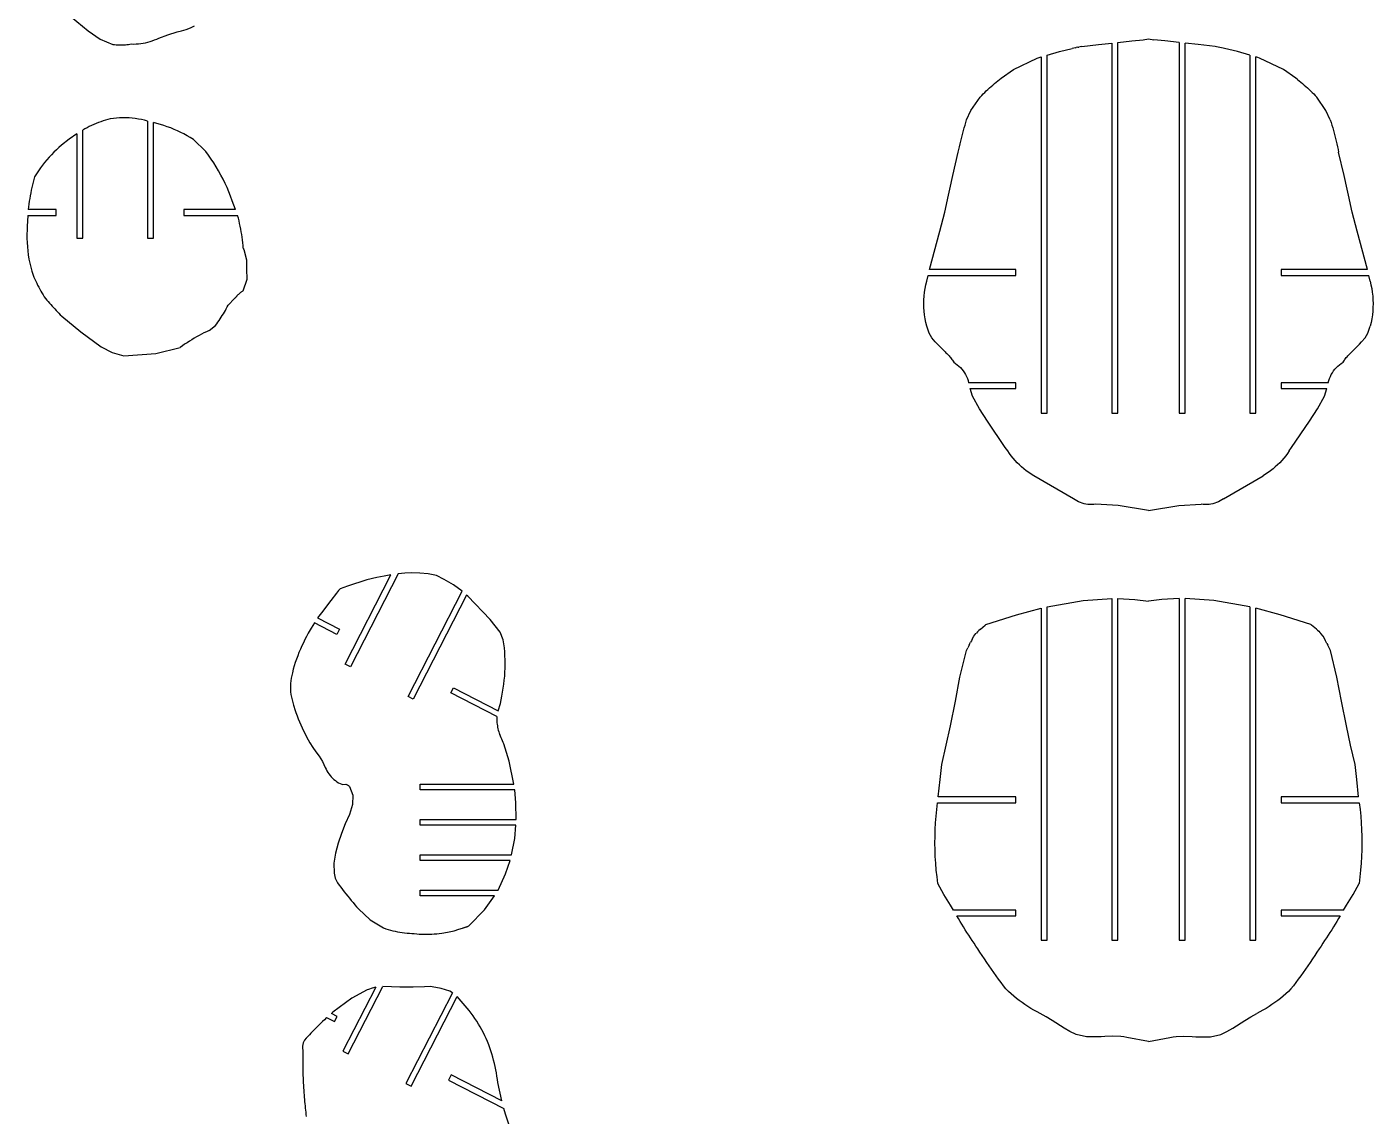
# Model space of a CAD drawing. Extents: x -170 to 170, y -270 to 270.
# Drawn here: x 3.2 to 88.9, y -0.8 to 68.6 of the extents above; entities that cross this region are included whole.
import ezdxf

# ---------------------------------------------------------------- set-up
doc = ezdxf.new("R2010")
doc.units = 0
doc.header["$MEASUREMENT"] = 0
doc.layers.get('0').update_dxf_attribs({"linetype": 'CONTINUOUS'})

msp = doc.modelspace()

# ---------------------------------------------------------------- linework, layer by layer
for p, q in [((5.615, 69.508), (7.052, 68.313)), ((13.567, 68.501), (13.833, 68.63)), ((7.052, 68.313), (7.813, 67.796)), ((7.813, 67.796), (8.638, 67.455)), ((11.142, 67.683), (11.282, 67.735)), ((11.282, 67.735), (11.42, 67.794)), ((11.42, 67.794), (11.555, 67.858)), ((11.555, 67.858), (12.134, 68.057)), ((12.134, 68.057), (12.716, 68.262)), ((12.716, 68.262), (13.006, 68.316)), ((13.006, 68.316), (13.291, 68.396)), ((13.291, 68.396), (13.567, 68.501)), ((73.517, 67.673), (74.231, 67.746)), ((74.231, 67.746), (74.567, 67.812)), ((74.567, 67.812), (74.902, 67.746)), ((75.616, 67.673), (74.902, 67.746)), ((8.638, 67.455), (8.736, 67.444)), ((8.736, 67.444), (8.834, 67.434)), ((8.834, 67.434), (8.933, 67.428)), ((8.933, 67.428), (9.031, 67.424)), ((9.031, 67.424), (9.13, 67.422)), ((9.13, 67.422), (9.229, 67.423)), ((9.229, 67.423), (9.327, 67.426)), ((9.327, 67.426), (9.426, 67.432)), ((9.426, 67.432), (9.524, 67.44)), ((9.524, 67.44), (9.622, 67.451)), ((9.622, 67.451), (9.72, 67.464)), ((9.72, 67.464), (9.817, 67.48)), ((9.817, 67.48), (9.967, 67.478)), ((9.967, 67.478), (10.117, 67.482)), ((10.117, 67.482), (10.266, 67.492)), ((10.266, 67.492), (10.415, 67.508)), ((10.415, 67.508), (10.563, 67.531)), ((10.563, 67.531), (10.71, 67.56)), ((10.71, 67.56), (10.856, 67.595)), ((10.856, 67.595), (11, 67.636)), ((11, 67.636), (11.142, 67.683)), ((68.108, 66.772), (68.899, 67.01)), ((68.899, 67.01), (69.716, 67.2)), ((69.818, 67.22), (69.716, 67.2)), ((69.92, 67.24), (69.818, 67.22)), ((69.92, 67.24), (69.971, 67.25)), ((70.073, 67.269), (69.971, 67.25)), ((70.073, 67.269), (70.124, 67.279)), ((70.226, 67.298), (70.124, 67.279)), ((70.329, 67.317), (70.226, 67.298)), ((70.329, 67.317), (71.395, 67.442)), ((71.395, 67.442), (72.233, 67.536)), ((72.233, 67.536), (72.233, 43.992)), ((72.608, 67.577), (73.517, 67.673)), ((72.608, 43.992), (72.608, 67.577)), ((76.525, 67.577), (75.616, 67.673)), ((76.525, 67.577), (76.525, 43.992)), ((77.738, 67.442), (76.9, 67.536)), ((76.9, 43.992), (76.9, 67.536)), ((78.804, 67.317), (77.738, 67.442)), ((78.907, 67.298), (78.804, 67.317)), ((79.009, 67.279), (78.907, 67.298)), ((79.111, 67.26), (79.009, 67.279)), ((79.213, 67.24), (79.111, 67.26)), ((79.315, 67.22), (79.213, 67.24)), ((79.417, 67.2), (79.315, 67.22)), ((80.234, 67.01), (79.417, 67.2)), ((81.025, 66.772), (80.234, 67.01)), ((65.977, 65.846), (67.49, 66.577)), ((67.49, 66.577), (67.602, 66.613)), ((67.602, 66.613), (67.733, 66.659)), ((67.733, 66.659), (67.733, 43.992)), ((68.108, 43.992), (68.108, 66.772)), ((81.025, 66.772), (81.025, 43.992)), ((81.531, 66.613), (81.4, 66.659)), ((81.4, 43.992), (81.4, 66.659)), ((81.643, 66.577), (81.531, 66.613)), ((83.156, 65.846), (81.643, 66.577)), ((64.969, 65.135), (65.077, 65.221)), ((65.077, 65.221), (65.183, 65.305)), ((65.183, 65.305), (65.977, 65.846)), ((83.95, 65.305), (83.156, 65.846)), ((84.056, 65.221), (83.95, 65.305)), ((84.056, 65.221), (84.164, 65.135)), ((63.95, 64.204), (64.046, 64.303)), ((64.046, 64.303), (64.144, 64.4)), ((64.144, 64.4), (64.243, 64.496)), ((64.243, 64.496), (64.344, 64.591)), ((64.344, 64.591), (64.445, 64.685)), ((64.445, 64.685), (64.548, 64.777)), ((64.548, 64.777), (64.651, 64.869)), ((64.651, 64.869), (64.756, 64.959)), ((64.756, 64.959), (64.862, 65.047)), ((64.862, 65.047), (64.969, 65.135)), ((84.164, 65.135), (84.271, 65.047)), ((84.271, 65.047), (84.377, 64.959)), ((84.377, 64.959), (84.482, 64.869)), ((84.482, 64.869), (84.585, 64.777)), ((84.585, 64.777), (84.688, 64.685)), ((84.688, 64.685), (84.789, 64.591)), ((84.789, 64.591), (84.89, 64.496)), ((84.89, 64.496), (84.989, 64.4)), ((84.989, 64.4), (85.087, 64.302)), ((85.087, 64.302), (85.183, 64.204)), ((63.267, 63.251), (63.854, 64.104)), ((63.854, 64.104), (63.95, 64.204)), ((85.183, 64.204), (85.279, 64.104)), ((85.866, 63.251), (85.279, 64.104)), ((8.01, 62.588), (7.859, 62.536)), ((8.161, 62.635), (8.01, 62.588)), ((8.314, 62.679), (8.161, 62.635)), ((8.468, 62.719), (8.314, 62.679)), ((8.665, 62.745), (8.468, 62.719)), ((8.864, 62.764), (8.665, 62.745)), ((9.062, 62.776), (8.864, 62.764)), ((9.262, 62.781), (9.062, 62.776)), ((9.461, 62.779), (9.262, 62.781)), ((9.66, 62.771), (9.461, 62.779)), ((9.858, 62.755), (9.66, 62.771)), ((10.056, 62.733), (9.858, 62.755)), ((10.253, 62.704), (10.056, 62.733)), ((10.449, 62.668), (10.253, 62.704)), ((10.644, 62.626), (10.449, 62.668)), ((10.837, 62.576), (10.644, 62.626)), ((10.837, 62.576), (10.837, 55.13)), ((62.938, 62.477), (62.991, 62.646)), ((62.991, 62.646), (63.267, 63.251)), ((86.142, 62.646), (85.866, 63.251)), ((86.142, 62.646), (86.195, 62.477)), ((6.337, 61.762), (5.843, 61.413)), ((6.337, 61.762), (6.337, 55.13)), ((6.849, 62.074), (6.712, 61.994)), ((6.712, 55.13), (6.712, 61.994)), ((6.988, 62.151), (6.849, 62.074)), ((7.129, 62.224), (6.988, 62.151)), ((7.272, 62.294), (7.129, 62.224)), ((7.417, 62.36), (7.272, 62.294)), ((7.563, 62.422), (7.417, 62.36)), ((7.71, 62.481), (7.563, 62.422)), ((7.859, 62.536), (7.71, 62.481)), ((11.436, 62.425), (11.212, 62.484)), ((11.212, 55.13), (11.212, 62.484)), ((11.658, 62.36), (11.436, 62.425)), ((11.878, 62.29), (11.658, 62.36)), ((12.096, 62.214), (11.878, 62.29)), ((12.313, 62.133), (12.096, 62.214)), ((12.527, 62.045), (12.313, 62.133)), ((12.739, 61.953), (12.527, 62.045)), ((12.948, 61.855), (12.739, 61.953)), ((13.155, 61.752), (12.948, 61.855)), ((13.359, 61.643), (13.155, 61.752)), ((62.697, 61.629), (62.742, 61.799)), ((62.742, 61.799), (62.789, 61.969)), ((62.789, 61.969), (62.837, 62.139)), ((62.837, 62.139), (62.887, 62.309)), ((62.887, 62.309), (62.938, 62.477)), ((86.195, 62.477), (86.246, 62.308)), ((86.246, 62.308), (86.296, 62.139)), ((86.296, 62.139), (86.344, 61.969)), ((86.344, 61.969), (86.391, 61.799)), ((86.391, 61.799), (86.436, 61.629)), ((5.198, 60.893), (5.034, 60.745)), ((5.366, 61.036), (5.198, 60.893)), ((5.843, 61.413), (5.366, 61.036)), ((13.56, 61.529), (13.359, 61.643)), ((13.759, 61.41), (13.56, 61.529)), ((14.547, 60.643), (13.759, 61.41)), ((62.493, 60.77), (62.531, 60.943)), ((62.531, 60.943), (62.57, 61.115)), ((62.57, 61.115), (62.611, 61.286)), ((62.611, 61.286), (62.653, 61.458)), ((62.653, 61.458), (62.697, 61.629)), ((86.436, 61.629), (86.48, 61.458)), ((86.48, 61.458), (86.522, 61.286)), ((86.522, 61.286), (86.563, 61.115)), ((86.563, 61.115), (86.602, 60.943)), ((86.602, 60.943), (86.64, 60.77)), ((4.422, 60.108), (4.281, 59.938)), ((4.569, 60.274), (4.422, 60.108)), ((4.719, 60.435), (4.569, 60.274)), ((4.874, 60.592), (4.719, 60.435)), ((5.034, 60.745), (4.874, 60.592)), ((14.723, 60.403), (14.547, 60.643)), ((14.893, 60.158), (14.723, 60.403)), ((15.056, 59.909), (14.893, 60.158)), ((62.11, 59.112), (62.457, 60.597)), ((62.457, 60.597), (62.493, 60.77)), ((86.64, 60.77), (86.676, 60.597)), ((87.023, 59.112), (86.676, 60.597)), ((3.765, 59.222), (3.649, 59.034)), ((3.886, 59.407), (3.765, 59.222)), ((4.013, 59.588), (3.886, 59.407)), ((4.144, 59.765), (4.013, 59.588)), ((4.281, 59.938), (4.144, 59.765)), ((15.213, 59.656), (15.056, 59.909)), ((15.364, 59.399), (15.213, 59.656)), ((15.507, 59.139), (15.364, 59.399)), ((3.47, 58.345), (3.432, 58.171)), ((3.51, 58.518), (3.47, 58.345)), ((3.554, 58.691), (3.51, 58.518)), ((3.6, 58.863), (3.554, 58.691)), ((3.649, 59.034), (3.6, 58.863)), ((15.644, 58.874), (15.507, 59.139)), ((15.774, 58.607), (15.644, 58.874)), ((15.898, 58.336), (15.774, 58.607)), ((16.014, 58.062), (15.898, 58.336)), ((61.916, 58.236), (62.11, 59.112)), ((87.217, 58.236), (87.023, 59.112)), ((3.309, 57.469), (3.285, 57.292)), ((3.335, 57.645), (3.309, 57.469)), ((3.365, 57.821), (3.335, 57.645)), ((3.397, 57.996), (3.365, 57.821)), ((3.432, 58.171), (3.397, 57.996)), ((16.123, 57.785), (16.014, 58.062)), ((16.225, 57.505), (16.123, 57.785)), ((16.449, 56.938), (16.225, 57.505)), ((61.596, 56.769), (61.84, 57.866)), ((61.84, 57.866), (61.916, 58.236)), ((87.293, 57.866), (87.217, 58.236)), ((87.537, 56.769), (87.293, 57.866)), ((3.264, 57.115), (3.246, 56.938)), ((5.011, 56.938), (3.246, 56.938)), ((3.285, 57.292), (3.264, 57.115)), ((5.011, 56.563), (5.011, 56.938)), ((16.449, 56.938), (13.152, 56.938)), ((13.152, 56.938), (13.152, 56.563)), ((61.278, 55.558), (61.596, 56.769)), ((87.855, 55.558), (87.537, 56.769)), ((3.184, 55.892), (3.167, 55.629)), ((3.196, 56.198), (3.184, 55.892)), ((3.217, 56.563), (3.196, 56.198)), ((3.217, 56.563), (5.011, 56.563)), ((13.152, 56.563), (16.575, 56.563)), ((16.62, 56.393), (16.575, 56.563)), ((16.662, 56.221), (16.62, 56.393)), ((16.702, 56.05), (16.662, 56.221)), ((16.739, 55.877), (16.702, 56.05)), ((16.773, 55.704), (16.739, 55.877)), ((3.167, 55.629), (3.159, 55.366)), ((3.159, 55.366), (3.159, 55.102)), ((3.159, 55.102), (3.168, 54.839)), ((6.337, 55.13), (6.712, 55.13)), ((10.837, 55.13), (11.212, 55.13)), ((16.804, 55.531), (16.773, 55.704)), ((16.833, 55.357), (16.804, 55.531)), ((16.859, 55.182), (16.833, 55.357)), ((16.882, 55.007), (16.859, 55.182)), ((16.902, 54.832), (16.882, 55.007)), ((60.625, 53.126), (61.278, 55.558)), ((88.508, 53.126), (87.855, 55.558)), ((3.168, 54.839), (3.185, 54.576)), ((3.185, 54.576), (3.212, 54.314)), ((3.212, 54.314), (3.246, 54.053)), ((3.246, 54.053), (3.29, 53.793)), ((16.92, 54.657), (16.902, 54.832)), ((16.935, 54.481), (16.92, 54.657)), ((16.935, 54.481), (16.94, 54.464)), ((16.94, 54.464), (16.945, 54.448)), ((16.945, 54.448), (16.95, 54.431)), ((16.95, 54.431), (16.956, 54.415)), ((16.956, 54.415), (16.961, 54.398)), ((16.961, 54.398), (16.967, 54.382)), ((16.967, 54.382), (16.973, 54.365)), ((16.973, 54.365), (16.98, 54.349)), ((16.98, 54.349), (16.986, 54.333)), ((16.986, 54.333), (16.993, 54.317)), ((16.993, 54.317), (17, 54.301)), ((17, 54.301), (17.006, 54.285)), ((17.161, 53.731), (17.006, 54.285)), ((3.29, 53.793), (3.341, 53.535)), ((3.341, 53.535), (3.402, 53.278)), ((3.402, 53.278), (3.47, 53.024)), ((17.154, 53.154), (17.161, 53.731)), ((17.173, 52.519), (17.154, 53.154)), ((3.47, 53.024), (3.547, 52.772)), ((3.547, 52.772), (3.602, 52.641)), ((3.602, 52.641), (3.659, 52.511)), ((3.659, 52.511), (3.718, 52.383)), ((3.718, 52.383), (3.779, 52.255)), ((16.92, 51.761), (17.173, 52.519)), ((60.398, 52.147), (60.456, 52.381)), ((60.456, 52.381), (60.537, 52.751)), ((60.537, 52.751), (66.113, 52.751)), ((66.113, 53.126), (60.625, 53.126)), ((66.113, 52.751), (66.113, 53.126)), ((88.508, 53.126), (83.02, 53.126)), ((83.02, 53.126), (83.02, 52.75)), ((83.02, 52.75), (88.596, 52.75)), ((88.677, 52.381), (88.596, 52.75)), ((88.677, 52.381), (88.735, 52.147)), ((3.779, 52.255), (3.842, 52.128)), ((3.842, 52.128), (3.908, 52.003)), ((3.908, 52.003), (3.975, 51.878)), ((3.975, 51.878), (4.045, 51.755)), ((4.045, 51.755), (4.117, 51.633)), ((4.117, 51.633), (4.191, 51.512)), ((4.191, 51.512), (4.266, 51.392)), ((16.508, 51.414), (16.523, 51.432)), ((16.523, 51.432), (16.539, 51.449)), ((16.539, 51.449), (16.555, 51.467)), ((16.555, 51.467), (16.57, 51.485)), ((16.596, 51.511), (16.57, 51.485)), ((16.623, 51.537), (16.596, 51.511)), ((16.651, 51.562), (16.623, 51.537)), ((16.679, 51.587), (16.651, 51.562)), ((16.707, 51.611), (16.679, 51.587)), ((16.737, 51.634), (16.707, 51.611)), ((16.766, 51.657), (16.737, 51.634)), ((16.796, 51.679), (16.766, 51.657)), ((16.827, 51.7), (16.796, 51.679)), ((16.857, 51.721), (16.827, 51.7)), ((16.889, 51.741), (16.857, 51.721)), ((16.92, 51.761), (16.889, 51.741)), ((60.27, 51.195), (60.287, 51.435)), ((60.287, 51.435), (60.313, 51.674)), ((60.313, 51.674), (60.351, 51.912)), ((60.351, 51.912), (60.398, 52.147)), ((88.735, 52.147), (88.782, 51.912)), ((88.782, 51.912), (88.82, 51.674)), ((88.82, 51.674), (88.846, 51.435)), ((88.846, 51.435), (88.863, 51.195)), ((4.266, 51.392), (4.344, 51.274)), ((4.344, 51.274), (4.426, 51.178)), ((4.426, 51.178), (4.508, 51.082)), ((4.508, 51.082), (4.591, 50.987)), ((4.591, 50.987), (4.674, 50.892)), ((4.674, 50.892), (4.759, 50.799)), ((4.759, 50.799), (4.844, 50.706)), ((4.844, 50.706), (4.93, 50.613)), ((4.93, 50.613), (5.016, 50.522)), ((15.792, 50.519), (15.853, 50.63)), ((15.853, 50.63), (15.913, 50.742)), ((15.913, 50.742), (15.971, 50.855)), ((15.971, 50.855), (16.38, 51.275)), ((16.38, 51.275), (16.396, 51.292)), ((16.396, 51.292), (16.412, 51.309)), ((16.412, 51.309), (16.428, 51.327)), ((16.428, 51.327), (16.444, 51.344)), ((16.444, 51.344), (16.46, 51.361)), ((16.46, 51.361), (16.476, 51.379)), ((16.476, 51.379), (16.492, 51.396)), ((16.492, 51.396), (16.508, 51.414)), ((60.265, 50.954), (60.27, 51.195)), ((60.27, 50.713), (60.265, 50.954)), ((60.285, 50.473), (60.27, 50.713)), ((88.863, 50.713), (88.848, 50.473)), ((88.863, 51.195), (88.868, 50.954)), ((88.868, 50.954), (88.863, 50.713)), ((5.016, 50.522), (5.104, 50.431)), ((5.104, 50.431), (5.192, 50.341)), ((5.192, 50.341), (5.281, 50.252)), ((5.281, 50.252), (5.371, 50.163)), ((5.371, 50.163), (6.586, 49.163)), ((15.246, 49.664), (15.32, 49.768)), ((15.32, 49.768), (15.392, 49.872)), ((15.392, 49.872), (15.462, 49.977)), ((15.462, 49.977), (15.531, 50.084)), ((15.531, 50.084), (15.599, 50.191)), ((15.599, 50.191), (15.665, 50.299)), ((15.665, 50.299), (15.729, 50.409)), ((15.729, 50.409), (15.792, 50.519)), ((60.311, 50.234), (60.285, 50.473)), ((60.348, 49.996), (60.311, 50.234)), ((60.395, 49.76), (60.348, 49.996)), ((60.452, 49.527), (60.395, 49.76)), ((88.738, 49.76), (88.681, 49.527)), ((88.785, 49.996), (88.738, 49.76)), ((88.822, 50.234), (88.785, 49.996)), ((88.848, 50.473), (88.822, 50.234)), ((6.586, 49.163), (7.883, 48.202)), ((14.116, 48.923), (13.96, 48.836)), ((14.274, 49.007), (14.116, 48.923)), ((14.432, 49.088), (14.274, 49.007)), ((14.592, 49.167), (14.432, 49.088)), ((14.753, 49.244), (14.592, 49.167)), ((14.753, 49.244), (15.171, 49.562)), ((15.171, 49.562), (15.246, 49.664)), ((60.598, 49.082), (60.452, 49.527)), ((60.764, 48.781), (60.598, 49.082)), ((88.369, 48.781), (88.535, 49.082)), ((88.535, 49.082), (88.681, 49.527)), ((7.883, 48.202), (8.58, 47.844)), ((11.36, 47.777), (12.91, 48.164)), ((13.055, 48.267), (12.91, 48.164)), ((13.202, 48.367), (13.055, 48.267)), ((13.351, 48.466), (13.202, 48.367)), ((13.501, 48.562), (13.351, 48.466)), ((13.653, 48.656), (13.501, 48.562)), ((13.806, 48.747), (13.653, 48.656)), ((13.96, 48.836), (13.806, 48.747)), ((60.994, 48.525), (60.764, 48.781)), ((61.136, 48.384), (60.994, 48.525)), ((61.617, 47.876), (61.136, 48.384)), ((87.516, 47.876), (87.997, 48.384)), ((87.997, 48.384), (88.139, 48.525)), ((88.139, 48.525), (88.369, 48.781)), ((8.58, 47.844), (9.332, 47.629)), ((9.332, 47.629), (11.36, 47.777)), ((61.617, 47.876), (61.671, 47.829)), ((61.671, 47.829), (61.725, 47.782)), ((61.725, 47.782), (61.776, 47.732)), ((61.776, 47.732), (61.826, 47.681)), ((61.826, 47.681), (61.875, 47.629)), ((61.875, 47.629), (61.922, 47.575)), ((61.922, 47.575), (61.968, 47.52)), ((61.968, 47.52), (62.012, 47.463)), ((62.012, 47.463), (62.054, 47.405)), ((62.054, 47.405), (62.094, 47.346)), ((62.094, 47.346), (62.133, 47.286)), ((62.133, 47.286), (62.17, 47.225)), ((62.17, 47.225), (62.286, 47.151)), ((62.286, 47.151), (62.397, 47.069)), ((86.736, 47.069), (86.847, 47.151)), ((86.847, 47.151), (86.963, 47.225)), ((86.963, 47.225), (87, 47.286)), ((87, 47.286), (87.039, 47.346)), ((87.039, 47.346), (87.079, 47.405)), ((87.079, 47.405), (87.121, 47.463)), ((87.121, 47.463), (87.165, 47.52)), ((87.165, 47.52), (87.211, 47.575)), ((87.211, 47.575), (87.258, 47.629)), ((87.258, 47.629), (87.306, 47.681)), ((87.306, 47.681), (87.357, 47.732)), ((87.357, 47.732), (87.408, 47.782)), ((87.408, 47.782), (87.462, 47.829)), ((87.462, 47.829), (87.516, 47.876)), ((62.397, 47.069), (62.502, 46.98)), ((62.502, 46.98), (62.601, 46.883)), ((62.601, 46.883), (62.693, 46.781)), ((62.693, 46.781), (62.778, 46.672)), ((62.778, 46.672), (62.855, 46.558)), ((62.855, 46.558), (62.924, 46.439)), ((62.924, 46.439), (62.985, 46.315)), ((62.985, 46.315), (63.037, 46.187)), ((86.096, 46.187), (86.148, 46.315)), ((86.148, 46.315), (86.209, 46.439)), ((86.209, 46.439), (86.278, 46.558)), ((86.278, 46.558), (86.355, 46.672)), ((86.355, 46.672), (86.44, 46.781)), ((86.44, 46.781), (86.532, 46.883)), ((86.532, 46.883), (86.631, 46.98)), ((86.631, 46.98), (86.736, 47.069)), ((63.037, 46.187), (63.081, 46.056)), ((63.081, 46.056), (63.115, 45.923)), ((66.113, 45.923), (63.115, 45.923)), ((63.217, 45.548), (66.113, 45.548)), ((63.356, 45.075), (63.217, 45.548)), ((66.113, 45.548), (66.113, 45.923)), ((83.02, 45.923), (83.02, 45.548)), ((86.018, 45.923), (83.02, 45.923)), ((83.02, 45.548), (85.916, 45.548)), ((85.777, 45.075), (85.916, 45.548)), ((86.018, 45.923), (86.052, 46.056)), ((86.052, 46.056), (86.096, 46.187)), ((63.812, 44.258), (63.356, 45.075)), ((85.321, 44.258), (85.777, 45.075)), ((64.321, 43.47), (63.812, 44.258)), ((67.733, 43.992), (68.108, 43.992)), ((72.233, 43.992), (72.608, 43.992)), ((76.525, 43.992), (76.9, 43.992)), ((81.025, 43.992), (81.4, 43.992)), ((84.812, 43.47), (85.321, 44.258)), ((65.451, 41.795), (64.321, 43.47)), ((83.682, 41.795), (84.812, 43.47)), ((65.604, 41.578), (65.451, 41.795)), ((65.714, 41.419), (65.604, 41.578)), ((65.829, 41.265), (65.714, 41.419)), ((65.95, 41.114), (65.829, 41.265)), ((83.304, 41.265), (83.183, 41.114)), ((83.419, 41.419), (83.304, 41.265)), ((83.529, 41.578), (83.419, 41.419)), ((83.529, 41.578), (83.682, 41.795)), ((66.077, 40.969), (65.95, 41.114)), ((66.209, 40.828), (66.077, 40.969)), ((66.346, 40.692), (66.209, 40.828)), ((66.489, 40.562), (66.346, 40.692)), ((66.636, 40.437), (66.489, 40.562)), ((66.788, 40.318), (66.636, 40.437)), ((66.944, 40.205), (66.788, 40.318)), ((82.345, 40.318), (82.189, 40.205)), ((82.497, 40.437), (82.345, 40.318)), ((82.644, 40.562), (82.497, 40.437)), ((82.787, 40.692), (82.644, 40.562)), ((82.924, 40.828), (82.787, 40.692)), ((83.056, 40.969), (82.924, 40.828)), ((83.183, 41.114), (83.056, 40.969)), ((67.104, 40.097), (66.944, 40.205)), ((67.268, 39.996), (67.104, 40.097)), ((69.796, 38.528), (67.268, 39.996)), ((79.337, 38.528), (81.865, 39.996)), ((82.029, 40.097), (81.865, 39.996)), ((82.189, 40.205), (82.029, 40.097)), ((69.898, 38.459), (69.796, 38.528)), ((70.005, 38.397), (69.898, 38.459)), ((70.116, 38.342), (70.005, 38.397)), ((70.23, 38.294), (70.116, 38.342)), ((70.347, 38.254), (70.23, 38.294)), ((70.466, 38.221), (70.347, 38.254)), ((70.587, 38.196), (70.466, 38.221)), ((70.71, 38.179), (70.587, 38.196)), ((70.833, 38.171), (70.71, 38.179)), ((70.957, 38.17), (70.833, 38.171)), ((71.08, 38.177), (70.957, 38.17)), ((71.203, 38.192), (71.08, 38.177)), ((72.642, 38.1), (71.203, 38.192)), ((74.566, 37.779), (72.642, 38.1)), ((74.566, 37.779), (76.491, 38.1)), ((76.491, 38.1), (77.93, 38.192)), ((78.053, 38.177), (77.93, 38.192)), ((78.176, 38.17), (78.053, 38.177)), ((78.3, 38.171), (78.176, 38.17)), ((78.423, 38.179), (78.3, 38.171)), ((78.546, 38.196), (78.423, 38.179)), ((78.667, 38.221), (78.546, 38.196)), ((78.786, 38.254), (78.667, 38.221)), ((78.903, 38.294), (78.786, 38.254)), ((79.017, 38.342), (78.903, 38.294)), ((79.128, 38.397), (79.017, 38.342)), ((79.235, 38.459), (79.128, 38.397)), ((79.337, 38.528), (79.235, 38.459)), ((23.421, 28.012), (26.335, 33.69)), ((26.789, 33.753), (23.755, 27.841)), ((25.43, 33.522), (24.799, 33.372)), ((25.903, 33.615), (25.43, 33.522)), ((26.335, 33.69), (25.903, 33.615)), ((27.216, 33.795), (26.789, 33.753)), ((27.621, 33.814), (27.216, 33.795)), ((28.165, 33.8), (27.621, 33.814)), ((28.708, 33.762), (28.165, 33.8)), ((29.238, 33.64), (28.708, 33.762)), ((29.723, 33.394), (29.238, 33.64)), ((22.989, 32.692), (22.866, 32.517)), ((23.112, 32.795), (22.989, 32.692)), ((23.567, 32.968), (23.112, 32.795)), ((24.799, 33.372), (23.567, 32.968)), ((27.425, 25.957), (30.86, 32.652)), ((30.322, 33.052), (29.723, 33.394)), ((30.86, 32.652), (30.322, 33.052)), ((22.508, 32.051), (21.905, 31.281)), ((22.866, 32.517), (22.508, 32.051)), ((31.153, 32.401), (27.759, 25.786)), ((31.224, 32.339), (31.153, 32.401)), ((32.654, 30.85), (31.224, 32.339)), ((68.108, 31.654), (70.407, 32.059)), ((70.407, 32.059), (72.233, 32.181)), ((72.233, 32.181), (72.233, 10.43)), ((72.608, 10.43), (72.608, 32.181)), ((72.608, 32.181), (73.704, 32.123)), ((73.704, 32.123), (74.567, 32.014)), ((75.429, 32.123), (74.567, 32.014)), ((76.525, 32.181), (75.429, 32.123)), ((76.525, 32.181), (76.525, 10.43)), ((78.726, 32.059), (76.9, 32.181)), ((76.9, 10.43), (76.9, 32.181)), ((81.025, 31.654), (78.726, 32.059)), ((21.905, 31.281), (21.66, 30.948)), ((21.66, 30.948), (23.067, 30.225)), ((64.223, 30.538), (66.175, 31.149)), ((66.175, 31.149), (67.733, 31.567)), ((67.733, 31.567), (67.733, 10.43)), ((68.108, 10.43), (68.108, 31.654)), ((81.025, 31.654), (81.025, 10.43)), ((81.4, 10.43), (81.4, 31.567)), ((82.958, 31.149), (81.4, 31.567)), ((84.91, 30.538), (82.958, 31.149)), ((21.262, 30.294), (21.076, 29.975)), ((21.461, 30.628), (21.262, 30.294)), ((22.896, 29.892), (21.461, 30.628)), ((23.067, 30.225), (22.896, 29.892)), ((33.289, 30.034), (32.654, 30.85)), ((33.487, 29.56), (33.289, 30.034)), ((63.679, 30.055), (63.608, 29.989)), ((63.751, 30.121), (63.679, 30.055)), ((63.751, 30.121), (63.775, 30.143)), ((63.848, 30.208), (63.775, 30.143)), ((63.848, 30.208), (63.872, 30.23)), ((63.872, 30.23), (64.176, 30.494)), ((64.176, 30.494), (64.223, 30.538)), ((84.957, 30.494), (84.91, 30.538)), ((85.261, 30.23), (84.957, 30.494)), ((85.261, 30.23), (85.334, 30.165)), ((85.334, 30.165), (85.406, 30.099)), ((85.406, 30.099), (85.478, 30.033)), ((85.478, 30.033), (85.549, 29.967)), ((20.661, 29.17), (20.568, 28.963)), ((20.758, 29.374), (20.661, 29.17)), ((20.859, 29.577), (20.758, 29.374)), ((20.966, 29.777), (20.859, 29.577)), ((21.076, 29.975), (20.966, 29.777)), ((33.556, 29.048), (33.487, 29.56)), ((63.155, 29.221), (63.109, 29.129)), ((63.155, 29.221), (63.2, 29.313)), ((63.2, 29.313), (63.245, 29.405)), ((63.29, 29.497), (63.245, 29.405)), ((63.335, 29.589), (63.29, 29.497)), ((63.335, 29.589), (63.444, 29.788)), ((63.444, 29.788), (63.584, 29.967)), ((63.584, 29.967), (63.608, 29.989)), ((85.689, 29.788), (85.549, 29.967)), ((85.798, 29.589), (85.689, 29.788)), ((85.843, 29.497), (85.798, 29.589)), ((85.888, 29.405), (85.843, 29.497)), ((85.933, 29.313), (85.888, 29.405)), ((85.933, 29.313), (85.978, 29.221)), ((86.024, 29.129), (85.978, 29.221)), ((20.32, 28.33), (20.247, 28.115)), ((20.398, 28.542), (20.32, 28.33)), ((20.481, 28.753), (20.398, 28.542)), ((20.568, 28.963), (20.481, 28.753)), ((33.58, 28.79), (33.556, 29.048)), ((33.597, 28.532), (33.58, 28.79)), ((33.607, 28.274), (33.597, 28.532)), ((62.566, 27.182), (62.978, 28.877)), ((62.978, 28.877), (63.063, 29.038)), ((63.109, 29.129), (63.063, 29.038)), ((86.07, 29.038), (86.024, 29.129)), ((86.155, 28.877), (86.07, 29.038)), ((86.567, 27.182), (86.155, 28.877)), ((20.058, 27.462), (20.015, 27.292)), ((20.116, 27.681), (20.058, 27.462)), ((20.179, 27.899), (20.116, 27.681)), ((20.247, 28.115), (20.179, 27.899)), ((23.755, 27.841), (23.421, 28.012)), ((33.578, 27.241), (33.596, 27.499)), ((33.596, 27.499), (33.607, 27.757)), ((33.611, 28.015), (33.607, 28.274)), ((33.607, 27.757), (33.611, 28.015)), ((19.941, 26.772), (19.934, 26.597)), ((19.934, 26.597), (19.936, 26.421)), ((19.956, 26.946), (19.941, 26.772)), ((19.981, 27.12), (19.956, 26.946)), ((20.015, 27.292), (19.981, 27.12)), ((33.483, 26.471), (33.522, 26.727)), ((33.522, 26.727), (33.554, 26.983)), ((33.554, 26.983), (33.578, 27.241)), ((62.282, 25.646), (62.566, 27.182)), ((86.851, 25.646), (86.567, 27.182)), ((19.936, 26.421), (19.948, 26.246)), ((19.948, 26.246), (19.969, 26.072)), ((19.969, 26.072), (19.999, 25.9)), ((19.999, 25.9), (20.037, 25.729)), ((20.037, 25.729), (20.085, 25.56)), ((27.759, 25.786), (27.425, 25.957)), ((30.139, 26.175), (30.31, 26.509)), ((33.077, 24.668), (30.139, 26.175)), ((30.31, 26.509), (33.173, 25.04)), ((33.303, 25.497), (33.386, 25.963)), ((33.386, 25.963), (33.438, 26.216)), ((33.438, 26.216), (33.483, 26.471)), ((20.085, 25.56), (20.141, 25.394)), ((20.141, 25.394), (20.158, 25.324)), ((20.158, 25.324), (20.222, 25.123)), ((20.222, 25.123), (20.29, 24.923)), ((20.29, 24.923), (20.361, 24.725)), ((33.173, 25.04), (33.303, 25.497)), ((61.966, 24.073), (62.282, 25.646)), ((87.167, 24.072), (86.851, 25.646)), ((20.361, 24.725), (20.436, 24.527)), ((20.436, 24.527), (20.515, 24.332)), ((20.515, 24.332), (20.597, 24.137)), ((20.597, 24.137), (20.683, 23.945)), ((33.077, 24.668), (33.074, 24.571)), ((33.074, 24.571), (33.074, 24.473)), ((33.074, 24.473), (33.078, 24.376)), ((33.078, 24.376), (33.085, 24.279)), ((33.085, 24.279), (33.096, 24.183)), ((33.096, 24.183), (33.11, 24.087)), ((33.11, 24.087), (33.127, 23.991)), ((61.695, 22.862), (61.966, 24.073)), ((87.438, 22.862), (87.167, 24.072)), ((20.683, 23.945), (20.773, 23.754)), ((20.773, 23.754), (20.866, 23.565)), ((20.866, 23.565), (20.963, 23.377)), ((20.963, 23.377), (21.063, 23.192)), ((21.063, 23.192), (21.167, 23.008)), ((33.127, 23.991), (33.148, 23.896)), ((33.148, 23.896), (33.172, 23.802)), ((33.172, 23.802), (33.199, 23.709)), ((33.199, 23.709), (33.23, 23.617)), ((33.23, 23.617), (33.264, 23.525)), ((33.305, 23.426), (33.264, 23.525)), ((33.347, 23.327), (33.305, 23.426)), ((33.388, 23.228), (33.347, 23.327)), ((33.431, 23.129), (33.388, 23.228)), ((21.167, 23.008), (21.361, 22.696)), ((21.361, 22.696), (21.548, 22.426)), ((21.548, 22.426), (21.765, 22.153)), ((33.473, 23.03), (33.431, 23.129)), ((33.515, 22.931), (33.473, 23.03)), ((33.863, 21.832), (33.515, 22.931)), ((61.401, 21.623), (61.695, 22.862)), ((87.733, 21.619), (87.438, 22.862)), ((21.765, 22.153), (21.98, 21.804)), ((21.98, 21.804), (22.155, 21.436)), ((22.155, 21.436), (22.205, 21.328)), ((34.17, 20.379), (33.863, 21.832)), ((61.298, 20.663), (61.401, 21.623)), ((87.835, 20.663), (87.733, 21.619)), ((22.205, 21.328), (22.26, 21.223)), ((22.26, 21.223), (22.322, 21.121)), ((22.322, 21.121), (22.388, 21.023)), ((22.388, 21.023), (22.461, 20.929)), ((22.461, 20.929), (22.538, 20.839)), ((22.538, 20.839), (22.621, 20.754)), ((22.621, 20.754), (22.708, 20.673)), ((22.708, 20.673), (22.8, 20.598)), ((22.8, 20.598), (22.895, 20.528)), ((61.185, 19.563), (61.298, 20.663)), ((87.948, 19.563), (87.835, 20.663)), ((22.895, 20.528), (22.995, 20.463)), ((22.995, 20.463), (23.098, 20.404)), ((23.098, 20.404), (23.218, 20.365)), ((23.218, 20.365), (23.254, 20.356)), ((23.254, 20.356), (23.46, 20.36)), ((23.46, 20.36), (23.499, 20.358)), ((23.499, 20.358), (23.577, 20.333)), ((23.577, 20.333), (23.642, 20.285)), ((23.642, 20.285), (23.692, 20.22)), ((23.692, 20.22), (23.918, 19.665)), ((28.207, 20.004), (28.207, 20.379)), ((28.207, 20.379), (34.17, 20.379)), ((34.222, 20.004), (28.207, 20.004)), ((34.297, 19.18), (34.222, 20.004)), ((23.882, 19.069), (23.693, 18.441)), ((23.918, 19.665), (23.882, 19.069)), ((34.313, 18.129), (34.297, 19.18)), ((61.093, 18.762), (61.145, 19.188)), ((61.145, 19.188), (66.113, 19.188)), ((66.113, 19.563), (61.185, 19.563)), ((66.113, 19.188), (66.113, 19.563)), ((83.02, 19.563), (83.02, 19.188)), ((87.948, 19.563), (83.02, 19.563)), ((83.02, 19.188), (87.988, 19.188)), ((87.988, 19.188), (88.04, 18.762)), ((23.693, 18.441), (23.42, 17.843)), ((28.207, 17.754), (28.207, 18.129)), ((28.207, 18.129), (34.313, 18.129)), ((61.016, 17.907), (61.05, 18.335)), ((61.05, 18.335), (61.093, 18.762)), ((88.04, 18.762), (88.083, 18.335)), ((88.083, 18.335), (88.117, 17.907)), ((23.187, 17.227), (22.976, 16.604)), ((23.42, 17.843), (23.187, 17.227)), ((34.297, 17.754), (28.207, 17.754)), ((34.215, 16.921), (34.297, 17.754)), ((60.979, 17.049), (60.993, 17.478)), ((60.993, 17.478), (61.016, 17.907)), ((88.117, 17.907), (88.14, 17.478)), ((88.14, 17.478), (88.154, 17.049)), ((22.976, 16.604), (22.801, 15.981)), ((34.019, 15.879), (34.215, 16.921)), ((60.975, 16.62), (60.979, 17.049)), ((60.981, 16.19), (60.975, 16.62)), ((88.158, 16.62), (88.152, 16.19)), ((88.154, 17.049), (88.158, 16.62)), ((22.801, 15.981), (22.692, 15.344)), ((28.207, 15.504), (28.207, 15.879)), ((28.207, 15.879), (34.019, 15.879)), ((33.921, 15.504), (28.207, 15.504)), ((33.636, 14.658), (33.921, 15.504)), ((60.997, 15.761), (60.981, 16.19)), ((61.023, 15.333), (60.997, 15.761)), ((88.136, 15.761), (88.11, 15.333)), ((88.152, 16.19), (88.136, 15.761)), ((22.692, 15.344), (22.715, 14.698)), ((22.715, 14.698), (22.795, 14.384)), ((33.155, 13.629), (33.636, 14.658)), ((61.058, 14.905), (61.023, 15.333)), ((61.104, 14.478), (61.058, 14.905)), ((88.075, 14.905), (88.029, 14.478)), ((88.11, 15.333), (88.075, 14.905)), ((22.795, 14.384), (22.926, 14.089)), ((22.926, 14.089), (23.033, 13.946)), ((23.033, 13.946), (23.141, 13.804)), ((23.141, 13.804), (23.249, 13.663)), ((61.159, 14.052), (61.104, 14.478)), ((61.529, 13.34), (61.159, 14.052)), ((87.604, 13.34), (87.974, 14.052)), ((88.029, 14.478), (87.974, 14.052)), ((23.249, 13.663), (23.359, 13.523)), ((23.359, 13.523), (23.47, 13.383)), ((23.47, 13.383), (23.581, 13.244)), ((23.581, 13.244), (23.694, 13.106)), ((23.694, 13.106), (23.807, 12.969)), ((23.807, 12.969), (23.922, 12.832)), ((28.207, 13.254), (28.207, 13.629)), ((28.207, 13.629), (33.155, 13.629)), ((32.936, 13.254), (28.207, 13.254)), ((32.297, 12.364), (32.936, 13.254)), ((61.967, 12.673), (61.529, 13.34)), ((87.166, 12.673), (87.604, 13.34)), ((23.922, 12.832), (24.037, 12.696)), ((24.037, 12.696), (24.153, 12.561)), ((24.153, 12.561), (24.27, 12.427)), ((24.27, 12.427), (25.004, 11.736)), ((31.289, 11.345), (32.297, 12.364)), ((62.152, 12.36), (61.967, 12.673)), ((66.113, 12.36), (62.152, 12.36)), ((66.113, 11.986), (66.113, 12.36)), ((83.02, 12.36), (83.02, 11.986)), ((86.981, 12.36), (83.02, 12.36)), ((86.981, 12.36), (87.166, 12.673)), ((25.004, 11.736), (25.87, 11.223)), ((25.87, 11.223), (26.014, 11.171)), ((26.014, 11.171), (26.159, 11.123)), ((30.649, 11.132), (30.894, 11.21)), ((30.894, 11.21), (30.928, 11.22)), ((30.928, 11.22), (30.961, 11.23)), ((30.961, 11.23), (30.994, 11.24)), ((30.994, 11.24), (31.027, 11.25)), ((31.027, 11.25), (31.06, 11.261)), ((31.06, 11.261), (31.093, 11.272)), ((31.093, 11.272), (31.126, 11.284)), ((31.126, 11.284), (31.159, 11.295)), ((31.159, 11.295), (31.192, 11.307)), ((31.192, 11.307), (31.224, 11.32)), ((31.224, 11.32), (31.257, 11.332)), ((31.257, 11.332), (31.289, 11.345)), ((62.357, 11.986), (66.113, 11.986)), ((62.464, 11.809), (62.357, 11.986)), ((62.572, 11.632), (62.464, 11.809)), ((62.68, 11.457), (62.572, 11.632)), ((62.79, 11.281), (62.68, 11.457)), ((62.9, 11.106), (62.79, 11.281)), ((83.02, 11.986), (86.776, 11.986)), ((86.343, 11.281), (86.233, 11.106)), ((86.453, 11.457), (86.343, 11.281)), ((86.561, 11.632), (86.453, 11.457)), ((86.669, 11.809), (86.561, 11.632)), ((86.776, 11.986), (86.669, 11.809)), ((26.159, 11.123), (26.306, 11.079)), ((26.306, 11.079), (26.454, 11.039)), ((26.454, 11.039), (26.603, 11.003)), ((26.603, 11.003), (26.753, 10.971)), ((26.753, 10.971), (26.903, 10.944)), ((26.903, 10.944), (27.054, 10.92)), ((27.054, 10.92), (27.206, 10.901)), ((27.206, 10.901), (27.359, 10.886)), ((27.359, 10.886), (27.511, 10.876)), ((27.511, 10.876), (27.664, 10.869)), ((27.664, 10.869), (27.823, 10.854)), ((27.823, 10.854), (27.981, 10.841)), ((27.981, 10.841), (28.14, 10.831)), ((28.14, 10.831), (28.298, 10.824)), ((28.298, 10.824), (28.457, 10.821)), ((28.457, 10.821), (28.616, 10.82)), ((28.616, 10.82), (28.775, 10.823)), ((28.775, 10.823), (28.934, 10.829)), ((28.934, 10.829), (29.093, 10.837)), ((29.093, 10.837), (29.251, 10.849)), ((29.251, 10.849), (29.41, 10.864)), ((29.41, 10.864), (29.568, 10.881)), ((29.568, 10.881), (29.927, 10.96)), ((29.927, 10.96), (30.351, 11.042)), ((30.351, 11.042), (30.649, 11.132)), ((63.011, 10.932), (62.9, 11.106)), ((63.123, 10.758), (63.011, 10.932)), ((63.236, 10.585), (63.123, 10.758)), ((63.349, 10.412), (63.236, 10.585)), ((63.464, 10.24), (63.349, 10.412)), ((67.733, 10.43), (68.108, 10.43)), ((72.233, 10.43), (72.608, 10.43)), ((76.525, 10.43), (76.9, 10.43)), ((81.025, 10.43), (81.4, 10.43)), ((85.784, 10.412), (85.669, 10.24)), ((85.897, 10.585), (85.784, 10.412)), ((86.01, 10.758), (85.897, 10.585)), ((86.122, 10.932), (86.01, 10.758)), ((86.233, 11.106), (86.122, 10.932)), ((63.579, 10.068), (63.464, 10.24)), ((63.695, 9.897), (63.579, 10.068)), ((63.836, 9.678), (63.695, 9.897)), ((63.98, 9.46), (63.836, 9.678)), ((64.125, 9.243), (63.98, 9.46)), ((85.153, 9.46), (85.008, 9.243)), ((85.297, 9.678), (85.153, 9.46)), ((85.438, 9.897), (85.297, 9.678)), ((85.554, 10.068), (85.438, 9.897)), ((85.669, 10.24), (85.554, 10.068)), ((64.271, 9.027), (64.125, 9.243)), ((64.419, 8.812), (64.271, 9.027)), ((64.568, 8.598), (64.419, 8.812)), ((64.719, 8.385), (64.568, 8.598)), ((84.565, 8.598), (84.414, 8.385)), ((84.714, 8.812), (84.565, 8.598)), ((84.862, 9.027), (84.714, 8.812)), ((85.008, 9.243), (84.862, 9.027)), ((64.872, 8.173), (64.719, 8.385)), ((65.026, 7.962), (64.872, 8.173)), ((65.181, 7.753), (65.026, 7.962)), ((65.338, 7.544), (65.181, 7.753)), ((83.952, 7.753), (83.795, 7.544)), ((84.107, 7.962), (83.952, 7.753)), ((84.261, 8.173), (84.107, 7.962)), ((84.414, 8.385), (84.261, 8.173)), ((25.37, 7.455), (23.276, 3.373)), ((23.61, 3.202), (25.814, 7.498)), ((24.829, 7.276), (23.853, 6.746)), ((24.91, 7.306), (24.829, 7.276)), ((25.138, 7.386), (24.91, 7.306)), ((25.37, 7.455), (25.138, 7.386)), ((26.363, 7.467), (25.814, 7.498)), ((26.901, 7.448), (26.363, 7.467)), ((27.754, 7.439), (26.901, 7.448)), ((30.245, 7.097), (27.28, 1.319)), ((27.613, 1.147), (30.544, 6.859)), ((28.48, 7.473), (27.754, 7.439)), ((28.83, 7.493), (28.48, 7.473)), ((29.202, 7.432), (28.83, 7.493)), ((29.525, 7.37), (29.202, 7.432)), ((30.082, 7.2), (29.525, 7.37)), ((30.245, 7.097), (30.082, 7.2)), ((30.552, 6.852), (30.544, 6.859)), ((65.496, 7.337), (65.338, 7.544)), ((65.656, 7.18), (65.496, 7.337)), ((65.82, 7.027), (65.656, 7.18)), ((65.989, 6.879), (65.82, 7.027)), ((66.162, 6.736), (65.989, 6.879)), ((83.144, 6.879), (82.971, 6.736)), ((83.313, 7.027), (83.144, 6.879)), ((83.477, 7.18), (83.313, 7.027)), ((83.637, 7.337), (83.477, 7.18)), ((83.795, 7.544), (83.637, 7.337)), ((23.853, 6.746), (22.643, 5.849)), ((31.321, 5.966), (30.552, 6.852)), ((66.339, 6.598), (66.162, 6.736)), ((66.519, 6.465), (66.339, 6.598)), ((66.703, 6.337), (66.519, 6.465)), ((66.891, 6.214), (66.703, 6.337)), ((67.082, 6.096), (66.891, 6.214)), ((67.276, 5.984), (67.082, 6.096)), ((82.051, 6.096), (81.857, 5.984)), ((82.242, 6.214), (82.051, 6.096)), ((82.43, 6.337), (82.242, 6.214)), ((82.614, 6.465), (82.43, 6.337)), ((82.794, 6.598), (82.614, 6.465)), ((82.971, 6.736), (82.794, 6.598)), ((21.878, 5.164), (21.771, 5.059)), ((21.986, 5.268), (21.878, 5.164)), ((22.095, 5.372), (21.986, 5.268)), ((22.241, 5.514), (22.095, 5.372)), ((22.241, 5.514), (22.751, 5.253)), ((22.643, 5.849), (22.553, 5.776)), ((22.922, 5.587), (22.553, 5.776)), ((22.751, 5.253), (22.922, 5.587)), ((31.447, 5.798), (31.321, 5.966)), ((31.569, 5.627), (31.447, 5.798)), ((31.687, 5.453), (31.569, 5.627)), ((31.801, 5.277), (31.687, 5.453)), ((31.912, 5.098), (31.801, 5.277)), ((67.473, 5.877), (67.276, 5.984)), ((67.673, 5.776), (67.473, 5.877)), ((68.056, 5.552), (67.673, 5.776)), ((68.432, 5.326), (68.056, 5.552)), ((69.19, 4.844), (68.432, 5.326)), ((79.943, 4.844), (80.701, 5.326)), ((80.701, 5.326), (81.077, 5.552)), ((81.077, 5.552), (81.459, 5.776)), ((81.66, 5.877), (81.459, 5.776)), ((81.857, 5.984), (81.66, 5.877)), ((21.039, 4.304), (20.937, 4.193)), ((21.141, 4.414), (21.039, 4.304)), ((21.244, 4.523), (21.141, 4.414)), ((21.348, 4.632), (21.244, 4.523)), ((21.453, 4.74), (21.348, 4.632)), ((21.558, 4.847), (21.453, 4.74)), ((21.664, 4.953), (21.558, 4.847)), ((21.771, 5.059), (21.664, 4.953)), ((32.019, 4.917), (31.912, 5.098)), ((32.121, 4.734), (32.019, 4.917)), ((32.22, 4.549), (32.121, 4.734)), ((32.314, 4.361), (32.22, 4.549)), ((32.405, 4.171), (32.314, 4.361)), ((69.569, 4.625), (69.19, 4.844)), ((69.96, 4.439), (69.569, 4.625)), ((70.623, 4.278), (69.96, 4.439)), ((71.306, 4.286), (70.623, 4.278)), ((71.552, 4.298), (71.306, 4.286)), ((71.787, 4.313), (71.552, 4.298)), ((72.305, 4.336), (71.787, 4.313)), ((72.809, 4.309), (72.305, 4.336)), ((72.996, 4.282), (72.809, 4.309)), ((76.137, 4.282), (76.324, 4.309)), ((76.324, 4.309), (76.828, 4.336)), ((76.828, 4.336), (77.346, 4.313)), ((77.346, 4.313), (77.581, 4.298)), ((77.581, 4.298), (77.827, 4.286)), ((77.827, 4.286), (78.51, 4.278)), ((78.51, 4.278), (79.173, 4.439)), ((79.173, 4.439), (79.563, 4.625)), ((79.563, 4.625), (79.943, 4.844)), ((20.746, 3.901), (20.703, 3.694)), ((20.703, 3.694), (20.718, 3.281)), ((20.836, 4.082), (20.746, 3.901)), ((20.937, 4.193), (20.836, 4.082)), ((32.491, 3.98), (32.405, 4.171)), ((32.573, 3.786), (32.491, 3.98)), ((32.64, 3.591), (32.573, 3.786)), ((32.704, 3.394), (32.64, 3.591)), ((73.197, 4.245), (72.996, 4.282)), ((74.566, 3.986), (73.197, 4.245)), ((74.566, 3.986), (75.936, 4.245)), ((75.936, 4.245), (76.137, 4.282)), ((20.718, 3.281), (20.724, 2.452)), ((23.276, 3.373), (23.61, 3.202)), ((32.764, 3.196), (32.704, 3.394)), ((32.82, 2.997), (32.764, 3.196)), ((32.874, 2.797), (32.82, 2.997)), ((32.923, 2.596), (32.874, 2.797)), ((32.969, 2.395), (32.923, 2.596)), ((20.724, 2.452), (20.724, 2.296)), ((20.724, 2.296), (20.726, 2.14)), ((20.726, 2.14), (20.729, 1.983)), ((20.729, 1.983), (20.733, 1.827)), ((20.733, 1.827), (20.738, 1.671)), ((30.165, 1.87), (29.994, 1.536)), ((33.398, 0.211), (30.165, 1.87)), ((33.012, 2.192), (32.969, 2.395)), ((33.051, 1.989), (33.012, 2.192)), ((33.086, 1.786), (33.051, 1.989)), ((33.118, 1.581), (33.086, 1.786)), ((20.738, 1.671), (20.744, 1.515)), ((20.744, 1.515), (20.752, 1.358)), ((20.752, 1.358), (20.76, 1.202)), ((20.76, 1.202), (20.771, 1.046)), ((20.771, 1.046), (20.782, 0.891)), ((20.782, 0.891), (20.794, 0.735)), ((27.28, 1.319), (27.613, 1.147)), ((29.994, 1.536), (33.515, -0.271)), ((33.147, 1.376), (33.118, 1.581)), ((33.398, 0.211), (33.147, 1.376)), ((20.794, 0.735), (20.808, 0.579)), ((20.808, 0.579), (20.818, 0.442)), ((20.818, 0.442), (20.829, 0.305)), ((20.829, 0.305), (20.841, 0.168)), ((20.841, 0.168), (20.853, 0.031)), ((20.853, 0.031), (20.866, -0.106)), ((20.866, -0.106), (20.879, -0.243)), ((20.879, -0.243), (20.893, -0.379)), ((20.893, -0.379), (20.908, -0.516)), ((20.908, -0.516), (20.923, -0.653)), ((20.923, -0.653), (20.939, -0.789)), ((33.631, -0.644), (33.515, -0.271)), ((33.838, -1.267), (33.631, -0.644))]:
    msp.add_line(p, q)

doc.saveas('drawing.dxf')
